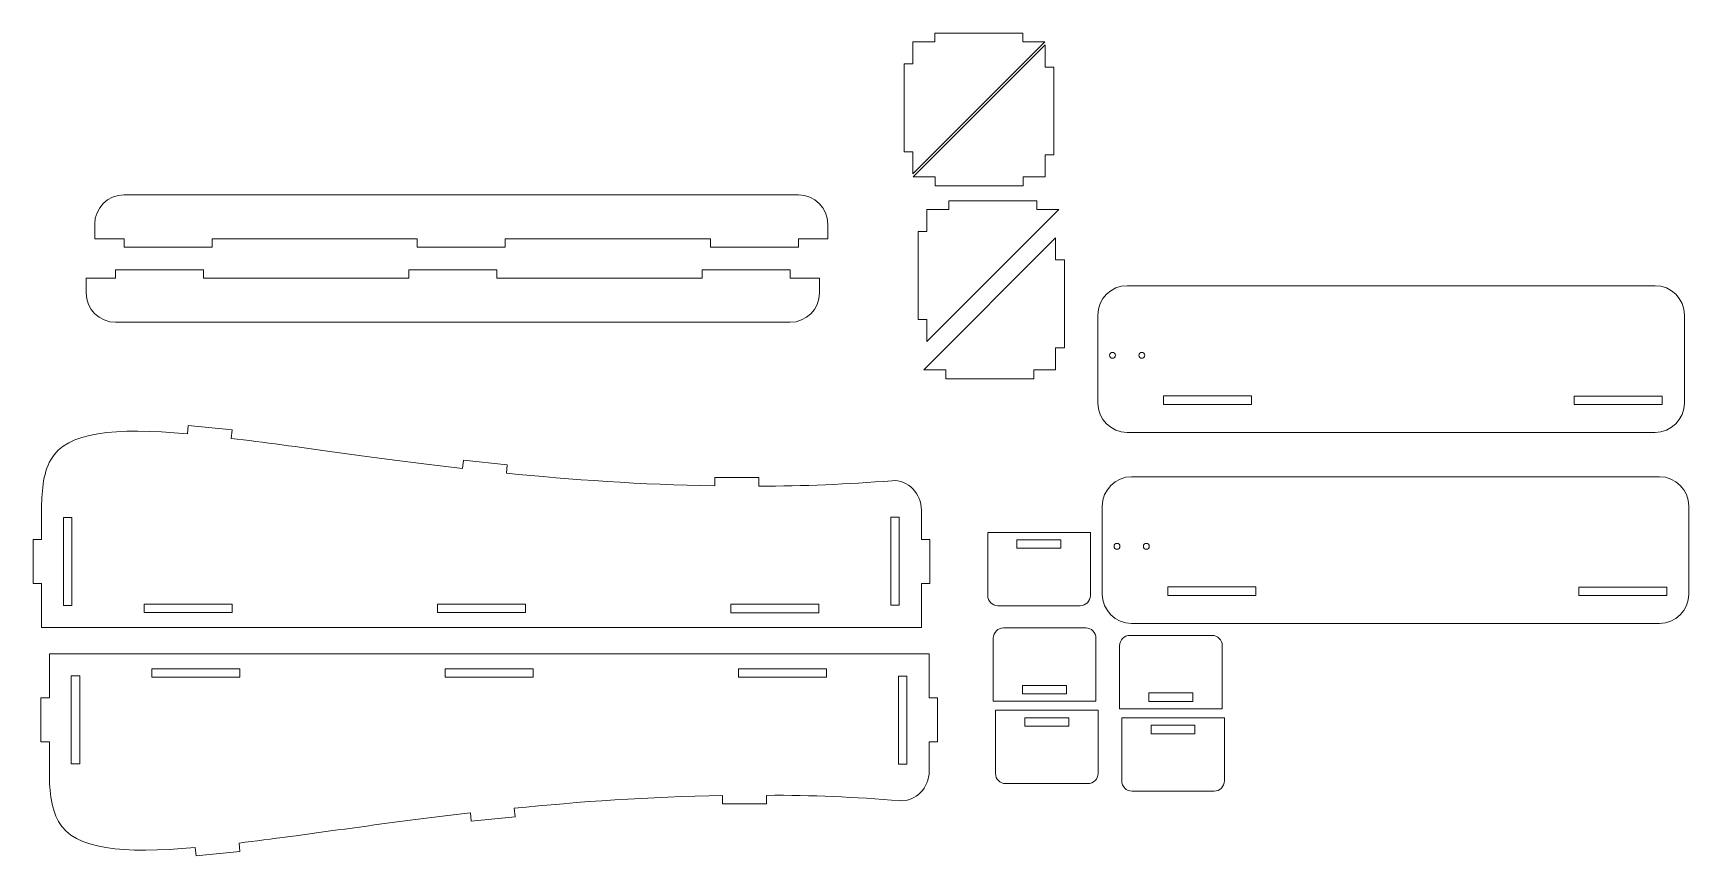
# Model space of a CAD drawing. Header units: millimetres. Extents: x -525 to 604, y -303 to 258.
import ezdxf

# ---------------------------------------------------------------- set-up
doc = ezdxf.new("R2010")
doc.units = ezdxf.units.MM
doc.header["$MEASUREMENT"] = 0
doc.layers.add('layer 1', color=7, linetype='Continuous')

msp = doc.modelspace()

# ---------------------------------------------------------------- linework, layer by layer
at = {"layer": 'layer 1', "lineweight": 9}
for points in [[(-504.3371, -132.5907), (-498.5371, -132.5907), (-498.5371, -72.5907), (-504.3371, -72.5907), (-504.3371, -132.5907)], [(59.8247, -132.4791), (65.6247, -132.4791), (65.6247, -72.4791), (59.8247, -72.4791), (59.8247, -132.4791)], [(-499.029, -240.6228), (-493.229, -240.6228), (-493.229, -180.6228), (-499.029, -180.6228), (-499.029, -240.6228)], [(65.1328, -240.7344), (70.9328, -240.7344), (70.9328, -180.7344), (65.1328, -180.7344), (65.1328, -240.7344)]]:
    msp.add_lwpolyline(points, close=True, dxfattribs=at)
for points, knots in [([(149.9157, 251.6577), (149.9157, 251.6577), (164.9158, 251.6577), (164.9158, 251.6577), (164.9158, 251.6577), (164.9158, 251.6577), (74.9158, 161.6577), (74.9158, 161.6577), (74.9158, 161.6577), (74.9158, 161.6577), (74.9158, 176.661), (74.9158, 176.661), (74.9158, 176.661), (74.9158, 176.661), (68.9896, 176.661), (68.9896, 176.661), (68.9896, 176.661), (68.9896, 176.661), (68.9896, 236.661), (68.9896, 236.661), (68.9896, 236.661), (68.9896, 236.661), (74.9158, 236.661), (74.9158, 236.661), (74.9158, 236.661), (74.9158, 236.661), (74.9158, 251.6577), (74.9158, 251.6577), (74.9158, 251.6577), (74.9158, 251.6577), (89.9157, 251.6577), (89.9157, 251.6577), (89.9157, 251.6577), (89.9157, 251.6577), (89.9157, 257.6577), (89.9157, 257.6577), (89.9157, 257.6577), (89.9157, 257.6577), (149.9157, 257.6577), (149.9157, 257.6577), (149.9157, 257.6577), (149.9157, 257.6577), (149.9157, 251.6577), (149.9157, 251.6577)], [0, 0, 0, 0, 0.083333333, 0.083333333, 0.083333333, 0.083333333, 0.166666667, 0.166666667, 0.166666667, 0.166666667, 0.25, 0.25, 0.25, 0.25, 0.333333333, 0.333333333, 0.333333333, 0.333333333, 0.416666667, 0.416666667, 0.416666667, 0.416666667, 0.5, 0.5, 0.5, 0.5, 0.583333333, 0.583333333, 0.583333333, 0.583333333, 0.666666667, 0.666666667, 0.666666667, 0.666666667, 0.75, 0.75, 0.75, 0.75, 0.833333333, 0.833333333, 0.833333333, 0.833333333, 1, 1, 1, 1]), ([(90.1528, 159.5577), (90.1528, 159.5577), (75.1527, 159.5577), (75.1527, 159.5577), (75.1527, 159.5577), (75.1527, 159.5577), (165.1527, 249.5577), (165.1527, 249.5577), (165.1527, 249.5577), (165.1527, 249.5577), (165.1527, 234.5544), (165.1527, 234.5544), (165.1527, 234.5544), (165.1527, 234.5544), (171.0789, 234.5544), (171.0789, 234.5544), (171.0789, 234.5544), (171.0789, 234.5544), (171.0789, 174.5544), (171.0789, 174.5544), (171.0789, 174.5544), (171.0789, 174.5544), (165.1527, 174.5544), (165.1527, 174.5544), (165.1527, 174.5544), (165.1527, 174.5544), (165.1527, 159.5577), (165.1527, 159.5577), (165.1527, 159.5577), (165.1527, 159.5577), (150.1528, 159.5577), (150.1528, 159.5577), (150.1528, 159.5577), (150.1528, 159.5577), (150.1528, 153.5577), (150.1528, 153.5577), (150.1528, 153.5577), (150.1528, 153.5577), (90.1528, 153.5577), (90.1528, 153.5577), (90.1528, 153.5577), (90.1528, 153.5577), (90.1528, 159.5577), (90.1528, 159.5577)], [0, 0, 0, 0, 0.083333333, 0.083333333, 0.083333333, 0.083333333, 0.166666667, 0.166666667, 0.166666667, 0.166666667, 0.25, 0.25, 0.25, 0.25, 0.333333333, 0.333333333, 0.333333333, 0.333333333, 0.416666667, 0.416666667, 0.416666667, 0.416666667, 0.5, 0.5, 0.5, 0.5, 0.583333333, 0.583333333, 0.583333333, 0.583333333, 0.666666667, 0.666666667, 0.666666667, 0.666666667, 0.75, 0.75, 0.75, 0.75, 0.833333333, 0.833333333, 0.833333333, 0.833333333, 1, 1, 1, 1]), ([(-262.9863, 111.691), (-262.9863, 111.691), (-202.9863, 111.691), (-202.9863, 111.691), (-202.9863, 111.691), (-202.9863, 111.691), (-202.9863, 117.4249), (-202.9863, 117.4249), (-202.9863, 117.4249), (-202.9863, 117.4249), (-63.0072, 117.4249), (-63.0072, 117.4249), (-63.0072, 117.4249), (-63.0072, 117.4249), (-63.0072, 111.7029), (-63.0072, 111.7029), (-63.0072, 111.7029), (-63.0072, 111.7029), (-3.0072, 111.7029), (-3.0072, 111.7029), (-3.0072, 111.7029), (-3.0072, 111.7029), (-3.0072, 117.4249), (-3.0072, 117.4249), (-3.0072, 117.4249), (-3.0072, 117.4249), (17.0136, 117.4249), (17.0136, 117.4249), (17.0136, 117.4249), (17.0136, 117.4249), (17.0136, 127.4249), (17.0136, 127.4249), (17.0136, 127.4249), (17.0136, 138.4249), (8.0136, 147.4249), (-2.9864, 147.4249), (-2.9864, 147.4249), (-2.9864, 147.4249), (-462.9863, 147.4249), (-462.9863, 147.4249), (-462.9863, 147.4249), (-473.9863, 147.4249), (-482.9863, 138.4249), (-482.9863, 127.4249), (-482.9863, 127.4249), (-482.9863, 127.4249), (-482.9863, 117.4249), (-482.9863, 117.4249), (-482.9863, 117.4249), (-482.9863, 117.4249), (-462.9823, 117.4249), (-462.9823, 117.4249), (-462.9823, 117.4249), (-462.9823, 117.4249), (-462.9823, 111.6905), (-462.9823, 111.6905), (-462.9823, 111.6905), (-462.9823, 111.6905), (-402.9823, 111.6905), (-402.9823, 111.6905), (-402.9823, 111.6905), (-402.9823, 111.6905), (-402.9823, 117.4249), (-402.9823, 117.4249), (-402.9823, 117.4249), (-402.9823, 117.4249), (-262.9863, 117.4249), (-262.9863, 117.4249), (-262.9863, 117.4249), (-262.9863, 117.4249), (-262.9863, 111.691), (-262.9863, 111.691)], [0, 0, 0, 0, 0.052631579, 0.052631579, 0.052631579, 0.052631579, 0.105263158, 0.105263158, 0.105263158, 0.105263158, 0.157894737, 0.157894737, 0.157894737, 0.157894737, 0.210526316, 0.210526316, 0.210526316, 0.210526316, 0.263157895, 0.263157895, 0.263157895, 0.263157895, 0.315789474, 0.315789474, 0.315789474, 0.315789474, 0.368421053, 0.368421053, 0.368421053, 0.368421053, 0.421052632, 0.421052632, 0.421052632, 0.421052632, 0.473684211, 0.473684211, 0.473684211, 0.473684211, 0.526315789, 0.526315789, 0.526315789, 0.526315789, 0.578947368, 0.578947368, 0.578947368, 0.578947368, 0.631578947, 0.631578947, 0.631578947, 0.631578947, 0.684210526, 0.684210526, 0.684210526, 0.684210526, 0.736842105, 0.736842105, 0.736842105, 0.736842105, 0.789473684, 0.789473684, 0.789473684, 0.789473684, 0.842105263, 0.842105263, 0.842105263, 0.842105263, 0.894736842, 0.894736842, 0.894736842, 0.894736842, 1, 1, 1, 1]), ([(159.4407, 137.3577), (159.4407, 137.3577), (174.4408, 137.3577), (174.4408, 137.3577), (174.4408, 137.3577), (174.4408, 137.3577), (84.4408, 47.3577), (84.4408, 47.3577), (84.4408, 47.3577), (84.4408, 47.3577), (84.4408, 62.361), (84.4408, 62.361), (84.4408, 62.361), (84.4408, 62.361), (78.5146, 62.361), (78.5146, 62.361), (78.5146, 62.361), (78.5146, 62.361), (78.5146, 122.361), (78.5146, 122.361), (78.5146, 122.361), (78.5146, 122.361), (84.4408, 122.361), (84.4408, 122.361), (84.4408, 122.361), (84.4408, 122.361), (84.4408, 137.3577), (84.4408, 137.3577), (84.4408, 137.3577), (84.4408, 137.3577), (99.4407, 137.3577), (99.4407, 137.3577), (99.4407, 137.3577), (99.4407, 137.3577), (99.4407, 143.3577), (99.4407, 143.3577), (99.4407, 143.3577), (99.4407, 143.3577), (159.4407, 143.3577), (159.4407, 143.3577), (159.4407, 143.3577), (159.4407, 143.3577), (159.4407, 137.3577), (159.4407, 137.3577)], [0, 0, 0, 0, 0.083333333, 0.083333333, 0.083333333, 0.083333333, 0.166666667, 0.166666667, 0.166666667, 0.166666667, 0.25, 0.25, 0.25, 0.25, 0.333333333, 0.333333333, 0.333333333, 0.333333333, 0.416666667, 0.416666667, 0.416666667, 0.416666667, 0.5, 0.5, 0.5, 0.5, 0.583333333, 0.583333333, 0.583333333, 0.583333333, 0.666666667, 0.666666667, 0.666666667, 0.666666667, 0.75, 0.75, 0.75, 0.75, 0.833333333, 0.833333333, 0.833333333, 0.833333333, 1, 1, 1, 1]), ([(97.3233, 28.0264), (97.3233, 28.0264), (82.3232, 28.0264), (82.3232, 28.0264), (82.3232, 28.0264), (82.3232, 28.0264), (172.3232, 118.0264), (172.3232, 118.0264), (172.3232, 118.0264), (172.3232, 118.0264), (172.3232, 103.0231), (172.3232, 103.0231), (172.3232, 103.0231), (172.3232, 103.0231), (178.2494, 103.0231), (178.2494, 103.0231), (178.2494, 103.0231), (178.2494, 103.0231), (178.2494, 43.0231), (178.2494, 43.0231), (178.2494, 43.0231), (178.2494, 43.0231), (172.3232, 43.0231), (172.3232, 43.0231), (172.3232, 43.0231), (172.3232, 43.0231), (172.3232, 28.0264), (172.3232, 28.0264), (172.3232, 28.0264), (172.3232, 28.0264), (157.3233, 28.0264), (157.3233, 28.0264), (157.3233, 28.0264), (157.3233, 28.0264), (157.3233, 22.0264), (157.3233, 22.0264), (157.3233, 22.0264), (157.3233, 22.0264), (97.3233, 22.0264), (97.3233, 22.0264), (97.3233, 22.0264), (97.3233, 22.0264), (97.3233, 28.0264), (97.3233, 28.0264)], [0, 0, 0, 0, 0.083333333, 0.083333333, 0.083333333, 0.083333333, 0.166666667, 0.166666667, 0.166666667, 0.166666667, 0.25, 0.25, 0.25, 0.25, 0.333333333, 0.333333333, 0.333333333, 0.333333333, 0.416666667, 0.416666667, 0.416666667, 0.416666667, 0.5, 0.5, 0.5, 0.5, 0.583333333, 0.583333333, 0.583333333, 0.583333333, 0.666666667, 0.666666667, 0.666666667, 0.666666667, 0.75, 0.75, 0.75, 0.75, 0.833333333, 0.833333333, 0.833333333, 0.833333333, 1, 1, 1, 1]), ([(-268.7471, 96.2079), (-268.7471, 96.2079), (-208.7471, 96.2079), (-208.7471, 96.2079), (-208.7471, 96.2079), (-208.7471, 96.2079), (-208.7471, 90.474), (-208.7471, 90.474), (-208.7471, 90.474), (-208.7471, 90.474), (-68.768, 90.474), (-68.768, 90.474), (-68.768, 90.474), (-68.768, 90.474), (-68.768, 96.196), (-68.768, 96.196), (-68.768, 96.196), (-68.768, 96.196), (-8.768, 96.196), (-8.768, 96.196), (-8.768, 96.196), (-8.768, 96.196), (-8.768, 90.474), (-8.768, 90.474), (-8.768, 90.474), (-8.768, 90.474), (11.2528, 90.474), (11.2528, 90.474), (11.2528, 90.474), (11.2528, 90.474), (11.2528, 80.474), (11.2528, 80.474), (11.2528, 80.474), (11.2528, 69.474), (2.2528, 60.474), (-8.7472, 60.474), (-8.7472, 60.474), (-8.7472, 60.474), (-468.7471, 60.474), (-468.7471, 60.474), (-468.7471, 60.474), (-479.7471, 60.474), (-488.7471, 69.474), (-488.7471, 80.474), (-488.7471, 80.474), (-488.7471, 80.474), (-488.7471, 90.474), (-488.7471, 90.474), (-488.7471, 90.474), (-488.7471, 90.474), (-468.7431, 90.474), (-468.7431, 90.474), (-468.7431, 90.474), (-468.7431, 90.474), (-468.7431, 96.2084), (-468.7431, 96.2084), (-468.7431, 96.2084), (-468.7431, 96.2084), (-408.7431, 96.2084), (-408.7431, 96.2084), (-408.7431, 96.2084), (-408.7431, 96.2084), (-408.7431, 90.474), (-408.7431, 90.474), (-408.7431, 90.474), (-408.7431, 90.474), (-268.7471, 90.474), (-268.7471, 90.474), (-268.7471, 90.474), (-268.7471, 90.474), (-268.7471, 96.2079), (-268.7471, 96.2079)], [0, 0, 0, 0, 0.052631579, 0.052631579, 0.052631579, 0.052631579, 0.105263158, 0.105263158, 0.105263158, 0.105263158, 0.157894737, 0.157894737, 0.157894737, 0.157894737, 0.210526316, 0.210526316, 0.210526316, 0.210526316, 0.263157895, 0.263157895, 0.263157895, 0.263157895, 0.315789474, 0.315789474, 0.315789474, 0.315789474, 0.368421053, 0.368421053, 0.368421053, 0.368421053, 0.421052632, 0.421052632, 0.421052632, 0.421052632, 0.473684211, 0.473684211, 0.473684211, 0.473684211, 0.526315789, 0.526315789, 0.526315789, 0.526315789, 0.578947368, 0.578947368, 0.578947368, 0.578947368, 0.631578947, 0.631578947, 0.631578947, 0.631578947, 0.684210526, 0.684210526, 0.684210526, 0.684210526, 0.736842105, 0.736842105, 0.736842105, 0.736842105, 0.789473684, 0.789473684, 0.789473684, 0.789473684, 0.842105263, 0.842105263, 0.842105263, 0.842105263, 0.894736842, 0.894736842, 0.894736842, 0.894736842, 1, 1, 1, 1]), ([(201.0287, 5.449), (201.0287, 5.449), (201.0287, 65.449), (201.0287, 65.449), (201.0287, 65.449), (201.0287, 76.449), (210.0287, 85.449), (221.0286, 85.449), (221.0286, 85.449), (221.0286, 85.449), (581.0288, 85.449), (581.0288, 85.449), (581.0288, 85.449), (592.0286, 85.449), (601.0287, 76.449), (601.0287, 65.449), (601.0287, 65.449), (601.0287, 65.449), (601.0287, 5.449), (601.0287, 5.449), (601.0287, 5.449), (601.0287, -5.551), (592.0286, -14.551), (581.0288, -14.551), (581.0288, -14.551), (581.0288, -14.551), (221.0286, -14.551), (221.0286, -14.551), (221.0286, -14.551), (210.0287, -14.551), (201.0287, -5.551), (201.0287, 5.449)], [0, 0, 0, 0, 0.111111111, 0.111111111, 0.111111111, 0.111111111, 0.222222222, 0.222222222, 0.222222222, 0.222222222, 0.333333333, 0.333333333, 0.333333333, 0.333333333, 0.444444444, 0.444444444, 0.444444444, 0.444444444, 0.555555556, 0.555555556, 0.555555556, 0.555555556, 0.666666667, 0.666666667, 0.666666667, 0.666666667, 0.777777778, 0.777777778, 0.777777778, 0.777777778, 1, 1, 1, 1]), ([(209.0716, 37.9704), (209.0716, 39.075), (209.967, 39.9704), (211.0716, 39.9704), (211.0716, 39.9704), (212.1762, 39.9704), (213.0716, 39.075), (213.0716, 37.9704), (213.0716, 37.9704), (213.0716, 36.8658), (212.1762, 35.9704), (211.0716, 35.9704), (211.0716, 35.9704), (209.967, 35.9704), (209.0716, 36.8658), (209.0716, 37.9704)], [0, 0, 0, 0, 0.2, 0.2, 0.2, 0.2, 0.4, 0.4, 0.4, 0.4, 0.6, 0.6, 0.6, 0.6, 1, 1, 1, 1]), ([(229.0716, 37.9704), (229.0716, 39.075), (229.967, 39.9704), (231.0716, 39.9704), (231.0716, 39.9704), (232.1762, 39.9704), (233.0716, 39.075), (233.0716, 37.9704), (233.0716, 37.9704), (233.0716, 36.8658), (232.1762, 35.9704), (231.0716, 35.9704), (231.0716, 35.9704), (229.967, 35.9704), (229.0716, 36.8658), (229.0716, 37.9704)], [0, 0, 0, 0, 0.2, 0.2, 0.2, 0.2, 0.4, 0.4, 0.4, 0.4, 0.6, 0.6, 0.6, 0.6, 1, 1, 1, 1]), ([(245.7855, 4.4784), (245.7855, 4.4784), (245.7855, 10.2784), (245.7855, 10.2784), (245.7855, 10.2784), (245.7855, 10.2784), (305.7855, 10.2784), (305.7855, 10.2784), (305.7855, 10.2784), (305.7855, 10.2784), (305.7855, 4.4784), (305.7855, 4.4784), (305.7855, 4.4784), (305.7855, 4.4784), (245.7855, 4.4784), (245.7855, 4.4784)], [0, 0, 0, 0, 0.2, 0.2, 0.2, 0.2, 0.4, 0.4, 0.4, 0.4, 0.6, 0.6, 0.6, 0.6, 1, 1, 1, 1]), ([(525.9038, 4.4195), (525.9038, 4.4195), (525.9038, 10.2195), (525.9038, 10.2195), (525.9038, 10.2195), (525.9038, 10.2195), (585.9038, 10.2195), (585.9038, 10.2195), (585.9038, 10.2195), (585.9038, 10.2195), (585.9038, 4.4195), (585.9038, 4.4195), (585.9038, 4.4195), (585.9038, 4.4195), (525.9038, 4.4195), (525.9038, 4.4195)], [0, 0, 0, 0, 0.2, 0.2, 0.2, 0.2, 0.4, 0.4, 0.4, 0.4, 0.6, 0.6, 0.6, 0.6, 1, 1, 1, 1]), ([(-389.8675, -18.6475), (-345.9767, -23.8082), (-293.8206, -32.1135), (-232.093, -39.1526), (-232.093, -39.1526), (-232.093, -39.1526), (-231.4949, -33.4626), (-231.4949, -33.4626), (-231.4949, -33.4626), (-231.4949, -33.4626), (-201.6592, -36.5985), (-201.6592, -36.5985), (-201.6592, -36.5985), (-201.6592, -36.5985), (-202.265, -42.3616), (-202.265, -42.3616), (-202.265, -42.3616), (-158.1443, -46.8081), (-110.5254, -50.2114), (-60.1656, -51.0156), (-60.1656, -51.0156), (-60.1656, -51.0156), (-60.1656, -45.3563), (-60.1656, -45.3563), (-60.1656, -45.3563), (-60.1656, -45.3563), (-30.1656, -45.3563), (-30.1656, -45.3563), (-30.1656, -45.3563), (-30.1656, -45.3563), (-30.1656, -51.1563), (-30.1656, -51.1563), (-30.1656, -51.1563), (0.7342, -51.391), (29.9958, -49.8789), (60.778, -47.5334), (60.778, -47.5334), (71.7461, -46.6977), (80.778, -56.5334), (80.778, -67.5334), (80.778, -67.5334), (80.778, -67.5334), (80.778, -87.5673), (80.778, -87.5673), (80.778, -87.5673), (80.778, -87.5673), (86.4856, -87.5673), (86.4856, -87.5673), (86.4856, -87.5673), (86.4856, -87.5673), (86.4856, -117.5673), (86.4856, -117.5673), (86.4856, -117.5673), (86.4856, -117.5673), (80.778, -117.5673), (80.778, -117.5673), (80.778, -117.5673), (80.778, -117.5673), (80.778, -147.5334), (80.778, -147.5334), (80.778, -147.5334), (80.778, -147.5334), (-519.222, -147.5334), (-519.222, -147.5334), (-519.222, -147.5334), (-519.222, -147.5334), (-519.222, -117.5953), (-519.222, -117.5953), (-519.222, -117.5953), (-519.222, -117.5953), (-524.9745, -117.5953), (-524.9745, -117.5953), (-524.9745, -117.5953), (-524.9745, -117.5953), (-524.9745, -87.5953), (-524.9745, -87.5953), (-524.9745, -87.5953), (-524.9745, -87.5953), (-519.222, -87.5953), (-519.222, -87.5953), (-519.222, -87.5953), (-519.222, -87.5953), (-519.222, -67.5334), (-519.222, -67.5334), (-519.222, -67.5334), (-519.222, -56.5334), (-518.4402, -42.795), (-512.9803, -33.2459), (-512.9803, -33.2459), (-501.9258, -13.9122), (-469.2733, -11.2193), (-419.7069, -15.5452), (-419.7069, -15.5452), (-419.7069, -15.5452), (-419.1369, -9.8758), (-419.1369, -9.8758), (-419.1369, -9.8758), (-419.1369, -9.8758), (-389.2874, -12.8766), (-389.2874, -12.8766), (-389.2874, -12.8766), (-389.2874, -12.8766), (-389.8675, -18.6475), (-389.8675, -18.6475), (-389.8675, -18.6475), (-389.8675, -18.6475), (-389.8675, -18.6475), (-389.8675, -18.6475)], [0, 0, 0, 0, 0.035714286, 0.035714286, 0.035714286, 0.035714286, 0.071428571, 0.071428571, 0.071428571, 0.071428571, 0.107142857, 0.107142857, 0.107142857, 0.107142857, 0.142857143, 0.142857143, 0.142857143, 0.142857143, 0.178571429, 0.178571429, 0.178571429, 0.178571429, 0.214285714, 0.214285714, 0.214285714, 0.214285714, 0.25, 0.25, 0.25, 0.25, 0.285714286, 0.285714286, 0.285714286, 0.285714286, 0.321428571, 0.321428571, 0.321428571, 0.321428571, 0.357142857, 0.357142857, 0.357142857, 0.357142857, 0.392857143, 0.392857143, 0.392857143, 0.392857143, 0.428571429, 0.428571429, 0.428571429, 0.428571429, 0.464285714, 0.464285714, 0.464285714, 0.464285714, 0.5, 0.5, 0.5, 0.5, 0.535714286, 0.535714286, 0.535714286, 0.535714286, 0.571428571, 0.571428571, 0.571428571, 0.571428571, 0.607142857, 0.607142857, 0.607142857, 0.607142857, 0.642857143, 0.642857143, 0.642857143, 0.642857143, 0.678571429, 0.678571429, 0.678571429, 0.678571429, 0.714285714, 0.714285714, 0.714285714, 0.714285714, 0.75, 0.75, 0.75, 0.75, 0.785714286, 0.785714286, 0.785714286, 0.785714286, 0.821428571, 0.821428571, 0.821428571, 0.821428571, 0.857142857, 0.857142857, 0.857142857, 0.857142857, 0.892857143, 0.892857143, 0.892857143, 0.892857143, 0.928571429, 0.928571429, 0.928571429, 0.928571429, 1, 1, 1, 1]), ([(204.1304, -124.8089), (204.1304, -124.8089), (204.1304, -64.8089), (204.1304, -64.8089), (204.1304, -64.8089), (204.1304, -53.8089), (213.1304, -44.8089), (224.1303, -44.8089), (224.1303, -44.8089), (224.1303, -44.8089), (584.1305, -44.8089), (584.1305, -44.8089), (584.1305, -44.8089), (595.1303, -44.8089), (604.1304, -53.8089), (604.1304, -64.8089), (604.1304, -64.8089), (604.1304, -64.8089), (604.1304, -124.8089), (604.1304, -124.8089), (604.1304, -124.8089), (604.1304, -135.8089), (595.1303, -144.8089), (584.1305, -144.8089), (584.1305, -144.8089), (584.1305, -144.8089), (224.1303, -144.8089), (224.1303, -144.8089), (224.1303, -144.8089), (213.1304, -144.8089), (204.1304, -135.8089), (204.1304, -124.8089)], [0, 0, 0, 0, 0.111111111, 0.111111111, 0.111111111, 0.111111111, 0.222222222, 0.222222222, 0.222222222, 0.222222222, 0.333333333, 0.333333333, 0.333333333, 0.333333333, 0.444444444, 0.444444444, 0.444444444, 0.444444444, 0.555555556, 0.555555556, 0.555555556, 0.555555556, 0.666666667, 0.666666667, 0.666666667, 0.666666667, 0.777777778, 0.777777778, 0.777777778, 0.777777778, 1, 1, 1, 1]), ([(125.978, -82.7736), (125.978, -82.7736), (125.978, -125.7736), (125.978, -125.7736), (125.978, -125.7736), (125.978, -129.6237), (129.128, -132.7737), (132.9779, -132.7737), (132.9779, -132.7737), (132.9779, -132.7737), (188.978, -132.7737), (188.978, -132.7737), (188.978, -132.7737), (192.8279, -132.7737), (195.978, -129.6237), (195.978, -125.7736), (195.978, -125.7736), (195.978, -125.7736), (195.978, -82.7736), (195.978, -82.7736), (195.978, -82.7736), (195.978, -82.7736), (125.978, -82.7736), (125.978, -82.7736)], [0, 0, 0, 0, 0.142857143, 0.142857143, 0.142857143, 0.142857143, 0.285714286, 0.285714286, 0.285714286, 0.285714286, 0.428571429, 0.428571429, 0.428571429, 0.428571429, 0.571428571, 0.571428571, 0.571428571, 0.571428571, 0.714285714, 0.714285714, 0.714285714, 0.714285714, 1, 1, 1, 1]), ([(175.9187, -87.8145), (175.9187, -87.8145), (145.9187, -87.8145), (145.9187, -87.8145), (145.9187, -87.8145), (145.9187, -87.8145), (145.9187, -93.6145), (145.9187, -93.6145), (145.9187, -93.6145), (145.9187, -93.6145), (175.9187, -93.6145), (175.9187, -93.6145), (175.9187, -93.6145), (175.9187, -93.6145), (175.9187, -87.8145), (175.9187, -87.8145)], [0, 0, 0, 0, 0.2, 0.2, 0.2, 0.2, 0.4, 0.4, 0.4, 0.4, 0.6, 0.6, 0.6, 0.6, 1, 1, 1, 1]), ([(212.1733, -92.2875), (212.1733, -91.1829), (213.0687, -90.2875), (214.1733, -90.2875), (214.1733, -90.2875), (215.2779, -90.2875), (216.1733, -91.1829), (216.1733, -92.2875), (216.1733, -92.2875), (216.1733, -93.3921), (215.2779, -94.2875), (214.1733, -94.2875), (214.1733, -94.2875), (213.0687, -94.2875), (212.1733, -93.3921), (212.1733, -92.2875)], [0, 0, 0, 0, 0.2, 0.2, 0.2, 0.2, 0.4, 0.4, 0.4, 0.4, 0.6, 0.6, 0.6, 0.6, 1, 1, 1, 1]), ([(232.1733, -92.2875), (232.1733, -91.1829), (233.0687, -90.2875), (234.1733, -90.2875), (234.1733, -90.2875), (235.2779, -90.2875), (236.1733, -91.1829), (236.1733, -92.2875), (236.1733, -92.2875), (236.1733, -93.3921), (235.2779, -94.2875), (234.1733, -94.2875), (234.1733, -94.2875), (233.0687, -94.2875), (232.1733, -93.3921), (232.1733, -92.2875)], [0, 0, 0, 0, 0.2, 0.2, 0.2, 0.2, 0.4, 0.4, 0.4, 0.4, 0.6, 0.6, 0.6, 0.6, 1, 1, 1, 1]), ([(248.8872, -125.7795), (248.8872, -125.7795), (248.8872, -119.9795), (248.8872, -119.9795), (248.8872, -119.9795), (248.8872, -119.9795), (308.8872, -119.9795), (308.8872, -119.9795), (308.8872, -119.9795), (308.8872, -119.9795), (308.8872, -125.7795), (308.8872, -125.7795), (308.8872, -125.7795), (308.8872, -125.7795), (248.8872, -125.7795), (248.8872, -125.7795)], [0, 0, 0, 0, 0.2, 0.2, 0.2, 0.2, 0.4, 0.4, 0.4, 0.4, 0.6, 0.6, 0.6, 0.6, 1, 1, 1, 1]), ([(529.0055, -125.8384), (529.0055, -125.8384), (529.0055, -120.0384), (529.0055, -120.0384), (529.0055, -120.0384), (529.0055, -120.0384), (589.0055, -120.0384), (589.0055, -120.0384), (589.0055, -120.0384), (589.0055, -120.0384), (589.0055, -125.8384), (589.0055, -125.8384), (589.0055, -125.8384), (589.0055, -125.8384), (529.0055, -125.8384), (529.0055, -125.8384)], [0, 0, 0, 0, 0.2, 0.2, 0.2, 0.2, 0.4, 0.4, 0.4, 0.4, 0.6, 0.6, 0.6, 0.6, 1, 1, 1, 1]), ([(-449.2179, -137.499), (-449.2179, -137.499), (-449.2179, -131.699), (-449.2179, -131.699), (-449.2179, -131.699), (-449.2179, -131.699), (-389.2179, -131.699), (-389.2179, -131.699), (-389.2179, -131.699), (-389.2179, -131.699), (-389.2179, -137.499), (-389.2179, -137.499), (-389.2179, -137.499), (-389.2179, -137.499), (-449.2179, -137.499), (-449.2179, -137.499)], [0, 0, 0, 0, 0.2, 0.2, 0.2, 0.2, 0.4, 0.4, 0.4, 0.4, 0.6, 0.6, 0.6, 0.6, 1, 1, 1, 1]), ([(-249.2219, -137.4995), (-249.2219, -137.4995), (-249.2219, -131.6995), (-249.2219, -131.6995), (-249.2219, -131.6995), (-249.2219, -131.6995), (-189.2219, -131.6995), (-189.2219, -131.6995), (-189.2219, -131.6995), (-189.2219, -131.6995), (-189.2219, -137.4995), (-189.2219, -137.4995), (-189.2219, -137.4995), (-189.2219, -137.4995), (-249.2219, -137.4995), (-249.2219, -137.4995)], [0, 0, 0, 0, 0.2, 0.2, 0.2, 0.2, 0.4, 0.4, 0.4, 0.4, 0.6, 0.6, 0.6, 0.6, 1, 1, 1, 1]), ([(-49.2428, -137.5114), (-49.2428, -137.5114), (-49.2428, -131.7114), (-49.2428, -131.7114), (-49.2428, -131.7114), (-49.2428, -131.7114), (10.7572, -131.7114), (10.7572, -131.7114), (10.7572, -131.7114), (10.7572, -131.7114), (10.7572, -137.5114), (10.7572, -137.5114), (10.7572, -137.5114), (10.7572, -137.5114), (-49.2428, -137.5114), (-49.2428, -137.5114)], [0, 0, 0, 0, 0.2, 0.2, 0.2, 0.2, 0.4, 0.4, 0.4, 0.4, 0.6, 0.6, 0.6, 0.6, 1, 1, 1, 1]), ([(129.809, -197.8944), (129.809, -197.8944), (129.809, -154.8944), (129.809, -154.8944), (129.809, -154.8944), (129.809, -151.0443), (132.959, -147.8943), (136.8089, -147.8943), (136.8089, -147.8943), (136.8089, -147.8943), (192.809, -147.8943), (192.809, -147.8943), (192.809, -147.8943), (196.6589, -147.8943), (199.809, -151.0443), (199.809, -154.8944), (199.809, -154.8944), (199.809, -154.8944), (199.809, -197.8944), (199.809, -197.8944), (199.809, -197.8944), (199.809, -197.8944), (129.809, -197.8944), (129.809, -197.8944)], [0, 0, 0, 0, 0.142857143, 0.142857143, 0.142857143, 0.142857143, 0.285714286, 0.285714286, 0.285714286, 0.285714286, 0.428571429, 0.428571429, 0.428571429, 0.428571429, 0.571428571, 0.571428571, 0.571428571, 0.571428571, 0.714285714, 0.714285714, 0.714285714, 0.714285714, 1, 1, 1, 1]), ([(215.9363, -203.0237), (215.9363, -203.0237), (215.9363, -160.0237), (215.9363, -160.0237), (215.9363, -160.0237), (215.9363, -156.1736), (219.0863, -153.0236), (222.9362, -153.0236), (222.9362, -153.0236), (222.9362, -153.0236), (278.9363, -153.0236), (278.9363, -153.0236), (278.9363, -153.0236), (282.7862, -153.0236), (285.9363, -156.1736), (285.9363, -160.0237), (285.9363, -160.0237), (285.9363, -160.0237), (285.9363, -203.0237), (285.9363, -203.0237), (285.9363, -203.0237), (285.9363, -203.0237), (215.9363, -203.0237), (215.9363, -203.0237)], [0, 0, 0, 0, 0.142857143, 0.142857143, 0.142857143, 0.142857143, 0.285714286, 0.285714286, 0.285714286, 0.285714286, 0.428571429, 0.428571429, 0.428571429, 0.428571429, 0.571428571, 0.571428571, 0.571428571, 0.571428571, 0.714285714, 0.714285714, 0.714285714, 0.714285714, 1, 1, 1, 1]), ([(-384.5594, -294.566), (-340.6686, -289.4053), (-288.5125, -281.1), (-226.7849, -274.0609), (-226.7849, -274.0609), (-226.7849, -274.0609), (-226.1868, -279.7509), (-226.1868, -279.7509), (-226.1868, -279.7509), (-226.1868, -279.7509), (-196.3511, -276.615), (-196.3511, -276.615), (-196.3511, -276.615), (-196.3511, -276.615), (-196.9569, -270.8519), (-196.9569, -270.8519), (-196.9569, -270.8519), (-152.8362, -266.4054), (-105.2173, -263.0021), (-54.8575, -262.1979), (-54.8575, -262.1979), (-54.8575, -262.1979), (-54.8575, -267.8572), (-54.8575, -267.8572), (-54.8575, -267.8572), (-54.8575, -267.8572), (-24.8575, -267.8572), (-24.8575, -267.8572), (-24.8575, -267.8572), (-24.8575, -267.8572), (-24.8575, -262.0572), (-24.8575, -262.0572), (-24.8575, -262.0572), (6.0423, -261.8225), (35.3039, -263.3346), (66.0861, -265.6801), (66.0861, -265.6801), (77.0542, -266.5158), (86.0861, -256.6801), (86.0861, -245.6801), (86.0861, -245.6801), (86.0861, -245.6801), (86.0861, -225.6462), (86.0861, -225.6462), (86.0861, -225.6462), (86.0861, -225.6462), (91.7937, -225.6462), (91.7937, -225.6462), (91.7937, -225.6462), (91.7937, -225.6462), (91.7937, -195.6462), (91.7937, -195.6462), (91.7937, -195.6462), (91.7937, -195.6462), (86.0861, -195.6462), (86.0861, -195.6462), (86.0861, -195.6462), (86.0861, -195.6462), (86.0861, -165.6801), (86.0861, -165.6801), (86.0861, -165.6801), (86.0861, -165.6801), (-513.9139, -165.6801), (-513.9139, -165.6801), (-513.9139, -165.6801), (-513.9139, -165.6801), (-513.9139, -195.6182), (-513.9139, -195.6182), (-513.9139, -195.6182), (-513.9139, -195.6182), (-519.6664, -195.6182), (-519.6664, -195.6182), (-519.6664, -195.6182), (-519.6664, -195.6182), (-519.6664, -225.6182), (-519.6664, -225.6182), (-519.6664, -225.6182), (-519.6664, -225.6182), (-513.9139, -225.6182), (-513.9139, -225.6182), (-513.9139, -225.6182), (-513.9139, -225.6182), (-513.9139, -245.6801), (-513.9139, -245.6801), (-513.9139, -245.6801), (-513.9139, -256.6801), (-513.1321, -270.4185), (-507.6722, -279.9676), (-507.6722, -279.9676), (-496.6177, -299.3013), (-463.9652, -301.9942), (-414.3988, -297.6683), (-414.3988, -297.6683), (-414.3988, -297.6683), (-413.8288, -303.3377), (-413.8288, -303.3377), (-413.8288, -303.3377), (-413.8288, -303.3377), (-383.9793, -300.3369), (-383.9793, -300.3369), (-383.9793, -300.3369), (-383.9793, -300.3369), (-384.5594, -294.566), (-384.5594, -294.566), (-384.5594, -294.566), (-384.5594, -294.566), (-384.5594, -294.566), (-384.5594, -294.566)], [0, 0, 0, 0, 0.035714286, 0.035714286, 0.035714286, 0.035714286, 0.071428571, 0.071428571, 0.071428571, 0.071428571, 0.107142857, 0.107142857, 0.107142857, 0.107142857, 0.142857143, 0.142857143, 0.142857143, 0.142857143, 0.178571429, 0.178571429, 0.178571429, 0.178571429, 0.214285714, 0.214285714, 0.214285714, 0.214285714, 0.25, 0.25, 0.25, 0.25, 0.285714286, 0.285714286, 0.285714286, 0.285714286, 0.321428571, 0.321428571, 0.321428571, 0.321428571, 0.357142857, 0.357142857, 0.357142857, 0.357142857, 0.392857143, 0.392857143, 0.392857143, 0.392857143, 0.428571429, 0.428571429, 0.428571429, 0.428571429, 0.464285714, 0.464285714, 0.464285714, 0.464285714, 0.5, 0.5, 0.5, 0.5, 0.535714286, 0.535714286, 0.535714286, 0.535714286, 0.571428571, 0.571428571, 0.571428571, 0.571428571, 0.607142857, 0.607142857, 0.607142857, 0.607142857, 0.642857143, 0.642857143, 0.642857143, 0.642857143, 0.678571429, 0.678571429, 0.678571429, 0.678571429, 0.714285714, 0.714285714, 0.714285714, 0.714285714, 0.75, 0.75, 0.75, 0.75, 0.785714286, 0.785714286, 0.785714286, 0.785714286, 0.821428571, 0.821428571, 0.821428571, 0.821428571, 0.857142857, 0.857142857, 0.857142857, 0.857142857, 0.892857143, 0.892857143, 0.892857143, 0.892857143, 0.928571429, 0.928571429, 0.928571429, 0.928571429, 1, 1, 1, 1]), ([(-443.9098, -175.7145), (-443.9098, -175.7145), (-443.9098, -181.5145), (-443.9098, -181.5145), (-443.9098, -181.5145), (-443.9098, -181.5145), (-383.9098, -181.5145), (-383.9098, -181.5145), (-383.9098, -181.5145), (-383.9098, -181.5145), (-383.9098, -175.7145), (-383.9098, -175.7145), (-383.9098, -175.7145), (-383.9098, -175.7145), (-443.9098, -175.7145), (-443.9098, -175.7145)], [0, 0, 0, 0, 0.2, 0.2, 0.2, 0.2, 0.4, 0.4, 0.4, 0.4, 0.6, 0.6, 0.6, 0.6, 1, 1, 1, 1]), ([(-243.9138, -175.714), (-243.9138, -175.714), (-243.9138, -181.514), (-243.9138, -181.514), (-243.9138, -181.514), (-243.9138, -181.514), (-183.9138, -181.514), (-183.9138, -181.514), (-183.9138, -181.514), (-183.9138, -181.514), (-183.9138, -175.714), (-183.9138, -175.714), (-183.9138, -175.714), (-183.9138, -175.714), (-243.9138, -175.714), (-243.9138, -175.714)], [0, 0, 0, 0, 0.2, 0.2, 0.2, 0.2, 0.4, 0.4, 0.4, 0.4, 0.6, 0.6, 0.6, 0.6, 1, 1, 1, 1]), ([(-43.9347, -175.7021), (-43.9347, -175.7021), (-43.9347, -181.5021), (-43.9347, -181.5021), (-43.9347, -181.5021), (-43.9347, -181.5021), (16.0653, -181.5021), (16.0653, -181.5021), (16.0653, -181.5021), (16.0653, -181.5021), (16.0653, -175.7021), (16.0653, -175.7021), (16.0653, -175.7021), (16.0653, -175.7021), (-43.9347, -175.7021), (-43.9347, -175.7021)], [0, 0, 0, 0, 0.2, 0.2, 0.2, 0.2, 0.4, 0.4, 0.4, 0.4, 0.6, 0.6, 0.6, 0.6, 1, 1, 1, 1]), ([(179.7497, -192.8535), (179.7497, -192.8535), (149.7497, -192.8535), (149.7497, -192.8535), (149.7497, -192.8535), (149.7497, -192.8535), (149.7497, -187.0535), (149.7497, -187.0535), (149.7497, -187.0535), (149.7497, -187.0535), (179.7497, -187.0535), (179.7497, -187.0535), (179.7497, -187.0535), (179.7497, -187.0535), (179.7497, -192.8535), (179.7497, -192.8535)], [0, 0, 0, 0, 0.2, 0.2, 0.2, 0.2, 0.4, 0.4, 0.4, 0.4, 0.6, 0.6, 0.6, 0.6, 1, 1, 1, 1]), ([(265.877, -197.9828), (265.877, -197.9828), (235.877, -197.9828), (235.877, -197.9828), (235.877, -197.9828), (235.877, -197.9828), (235.877, -192.1828), (235.877, -192.1828), (235.877, -192.1828), (235.877, -192.1828), (265.877, -192.1828), (265.877, -192.1828), (265.877, -192.1828), (265.877, -192.1828), (265.877, -197.9828), (265.877, -197.9828)], [0, 0, 0, 0, 0.2, 0.2, 0.2, 0.2, 0.4, 0.4, 0.4, 0.4, 0.6, 0.6, 0.6, 0.6, 1, 1, 1, 1]), ([(131.2696, -204.082), (131.2696, -204.082), (131.2696, -247.082), (131.2696, -247.082), (131.2696, -247.082), (131.2696, -250.9321), (134.4196, -254.0821), (138.2695, -254.0821), (138.2695, -254.0821), (138.2695, -254.0821), (194.2696, -254.0821), (194.2696, -254.0821), (194.2696, -254.0821), (198.1195, -254.0821), (201.2696, -250.9321), (201.2696, -247.082), (201.2696, -247.082), (201.2696, -247.082), (201.2696, -204.082), (201.2696, -204.082), (201.2696, -204.082), (201.2696, -204.082), (131.2696, -204.082), (131.2696, -204.082)], [0, 0, 0, 0, 0.142857143, 0.142857143, 0.142857143, 0.142857143, 0.285714286, 0.285714286, 0.285714286, 0.285714286, 0.428571429, 0.428571429, 0.428571429, 0.428571429, 0.571428571, 0.571428571, 0.571428571, 0.571428571, 0.714285714, 0.714285714, 0.714285714, 0.714285714, 1, 1, 1, 1]), ([(181.2103, -209.1229), (181.2103, -209.1229), (151.2103, -209.1229), (151.2103, -209.1229), (151.2103, -209.1229), (151.2103, -209.1229), (151.2103, -214.9229), (151.2103, -214.9229), (151.2103, -214.9229), (151.2103, -214.9229), (181.2103, -214.9229), (181.2103, -214.9229), (181.2103, -214.9229), (181.2103, -214.9229), (181.2103, -209.1229), (181.2103, -209.1229)], [0, 0, 0, 0, 0.2, 0.2, 0.2, 0.2, 0.4, 0.4, 0.4, 0.4, 0.6, 0.6, 0.6, 0.6, 1, 1, 1, 1]), ([(217.3969, -209.2113), (217.3969, -209.2113), (217.3969, -252.2113), (217.3969, -252.2113), (217.3969, -252.2113), (217.3969, -256.0614), (220.5469, -259.2114), (224.3968, -259.2114), (224.3968, -259.2114), (224.3968, -259.2114), (280.3969, -259.2114), (280.3969, -259.2114), (280.3969, -259.2114), (284.2468, -259.2114), (287.3969, -256.0614), (287.3969, -252.2113), (287.3969, -252.2113), (287.3969, -252.2113), (287.3969, -209.2113), (287.3969, -209.2113), (287.3969, -209.2113), (287.3969, -209.2113), (217.3969, -209.2113), (217.3969, -209.2113)], [0, 0, 0, 0, 0.142857143, 0.142857143, 0.142857143, 0.142857143, 0.285714286, 0.285714286, 0.285714286, 0.285714286, 0.428571429, 0.428571429, 0.428571429, 0.428571429, 0.571428571, 0.571428571, 0.571428571, 0.571428571, 0.714285714, 0.714285714, 0.714285714, 0.714285714, 1, 1, 1, 1]), ([(267.3376, -214.2522), (267.3376, -214.2522), (237.3376, -214.2522), (237.3376, -214.2522), (237.3376, -214.2522), (237.3376, -214.2522), (237.3376, -220.0522), (237.3376, -220.0522), (237.3376, -220.0522), (237.3376, -220.0522), (267.3376, -220.0522), (267.3376, -220.0522), (267.3376, -220.0522), (267.3376, -220.0522), (267.3376, -214.2522), (267.3376, -214.2522)], [0, 0, 0, 0, 0.2, 0.2, 0.2, 0.2, 0.4, 0.4, 0.4, 0.4, 0.6, 0.6, 0.6, 0.6, 1, 1, 1, 1])]:
    msp.add_open_spline(points, degree=3, knots=knots, dxfattribs=at)

doc.saveas('drawing.dxf')
